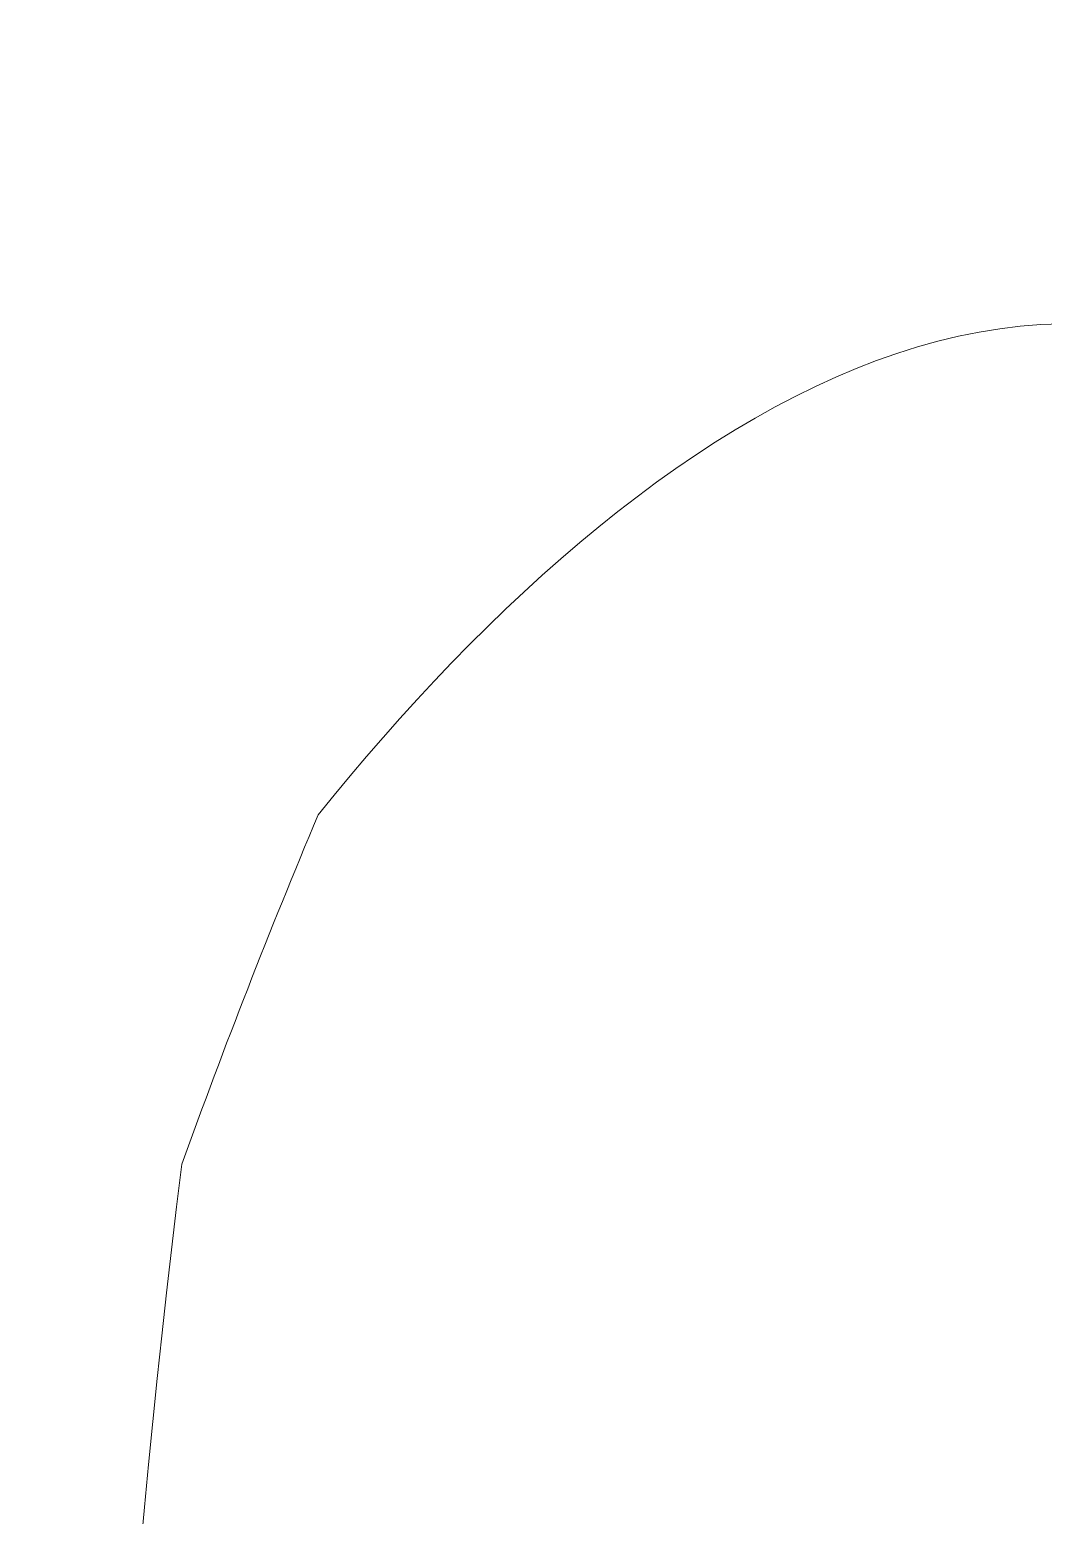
# Model space of a CAD drawing. Extents: x 43 to 2536, y -3058 to -41.
# Drawn here: x 272.52 to 283.33, y -2789.65 to -2773.81 of the extents above; entities that cross this region are included whole.
import ezdxf

# ---------------------------------------------------------------- set-up
doc = ezdxf.new("R2010")
doc.units = 0
doc.header["$MEASUREMENT"] = 0
doc.layers.add('Layer 1', color=7, linetype='Continuous', lineweight=0)

msp = doc.modelspace()

# ---------------------------------------------------------------- linework, layer by layer
at = {"layer": 'Layer 1'}
for points, knots in [([(417.615, -3000.967), (411.075, -2995.486), (401.165, -2992.706), (388.155, -2992.706), (388.155, -2992.706), (180.155, -2992.706), (180.155, -2992.706), (180.155, -2992.706), (369.975, -2766.746), (369.975, -2766.746), (384.935, -2749.226), (395.025, -2736.356), (399.965, -2728.486), (405.075, -2720.356), (407.665, -2709.406), (407.665, -2695.956), (407.665, -2667.217), (392.075, -2652.646), (361.345, -2652.646), (361.345, -2652.646), (133.185, -2652.646), (133.185, -2652.646), (120.325, -2652.646), (110.435, -2655.726), (103.795, -2661.786), (97.095, -2667.906), (93.705, -2675.996), (93.705, -2685.836), (93.705, -2695.336), (97.105, -2703.116), (103.825, -2708.956), (110.465, -2714.726), (120.345, -2717.656), (133.185, -2717.656), (133.185, -2717.656), (305.905, -2717.656), (305.905, -2717.656), (305.905, -2717.656), (102.655, -2960.856), (102.655, -2960.856), (99.365, -2964.686), (95.505, -2969.246), (91.165, -2974.396), (86.775, -2979.606), (83.295, -2983.967), (80.815, -2987.366), (78.255, -2990.876), (76.195, -2994.677), (74.685, -2998.636), (73.145, -3002.677), (72.365, -3007.146), (72.365, -3011.936), (72.365, -3025.786), (77.095, -3037.016), (86.435, -3045.306), (95.705, -3053.536), (109.595, -3057.706), (127.705, -3057.706), (127.705, -3057.706), (388.155, -3057.706), (388.155, -3057.706), (401.195, -3057.706), (411.125, -3054.677), (417.675, -3048.706), (424.285, -3042.686), (427.635, -3034.456), (427.635, -3024.246), (427.635, -3014.376), (424.265, -3006.536), (417.615, -3000.967)], [0, 0, 0, 0, 1, 1, 1, 2, 2, 2, 3, 3, 3, 4, 4, 4, 5, 5, 5, 6, 6, 6, 7, 7, 7, 8, 8, 8, 9, 9, 9, 10, 10, 10, 11, 11, 11, 12, 12, 12, 13, 13, 13, 14, 14, 14, 15, 15, 15, 16, 16, 16, 17, 17, 17, 18, 18, 18, 19, 19, 19, 20, 20, 20, 21, 21, 21, 22, 22, 22, 23, 23, 23, 23]), ([(288.777, -2780.425), (289.735, -2781.939), (290.6, -2783.493), (291.422, -2785.067), (293.196, -2784.992), (294.974, -2784.963), (296.765, -2785.037), (304.455, -2785.351), (303.909, -2792.001), (301.833, -2797.333), (301.027, -2798.396), (300.194, -2799.436), (299.335, -2800.454), (291.487, -2806.385), (283.059, -2811.272), (274.069, -2815.124), (272.909, -2805.412), (272.927, -2795.67), (274.14, -2785.908), (274.592, -2784.655), (275.076, -2783.413), (275.594, -2782.183), (279.173, -2777.72), (284.66, -2773.922), (288.777, -2780.425)], [0, 0, 0, 0, 1, 1, 1, 2, 2, 2, 3, 3, 3, 4, 4, 4, 5, 5, 5, 6, 6, 6, 7, 7, 7, 8, 8, 8, 8])]:
    msp.add_open_spline(points, degree=3, knots=knots, dxfattribs=at)

doc.saveas('drawing.dxf')
